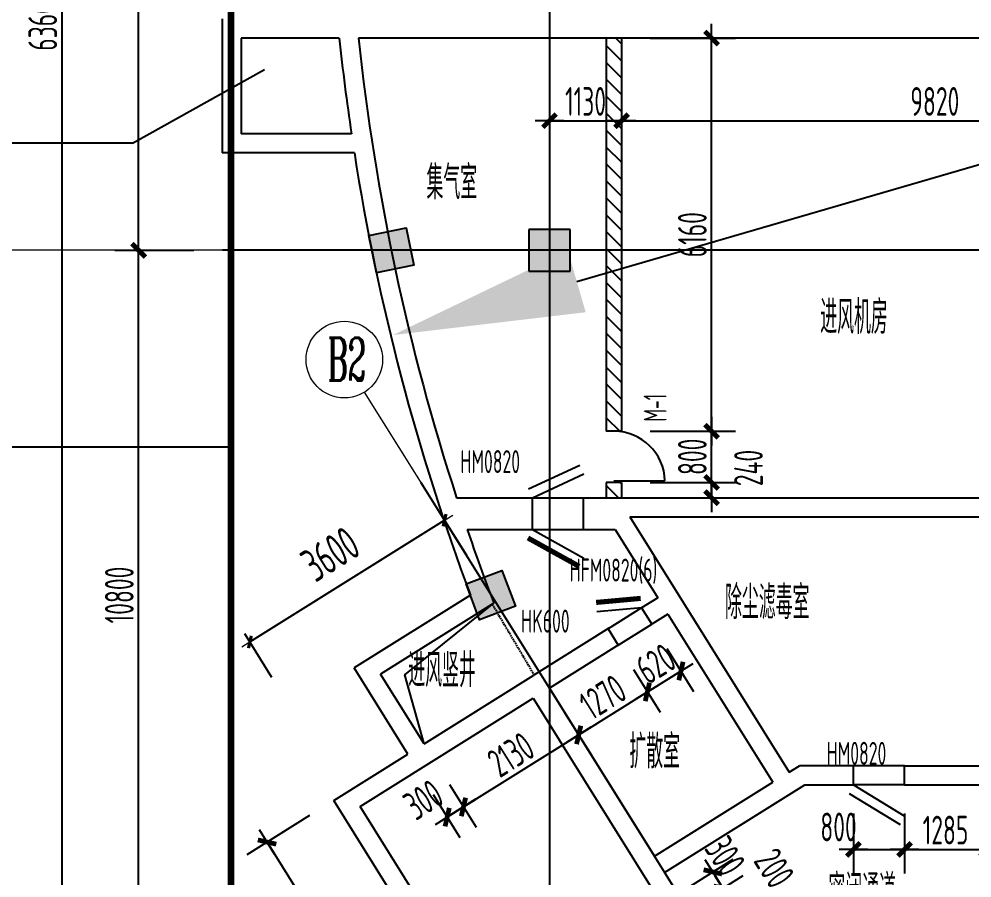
# Model space of a CAD drawing. Extents: x 1596194 to 1987057, y -212608 to 63160.
# Drawn here: x 1635195 to 1650132, y -13922 to -467 of the extents above; entities that cross this region are included whole.
import ezdxf
from ezdxf.enums import TextEntityAlignment as Align

# ---------------------------------------------------------------- set-up
doc = ezdxf.new("R2010")
doc.units = 0
doc.header["$LTSCALE"] = 100
doc.header["$MEASUREMENT"] = 0
doc.linetypes.add('DASH', pattern=[0.35, 0.25, -0.1])
doc.layers.get('0').update_dxf_attribs({"linetype": 'CONTINUOUS'})
doc.layers.get('DEFPOINTS').update_dxf_attribs({"linetype": 'CONTINUOUS'})
doc.layers.add('AXIS', color=3, linetype='CONTINUOUS', lineweight=9)
for name, color, linetype in [('COLUMN', 1, 'CONTINUOUS'), ('DOTE', 251, 'CONTINUOUS'), ('HA', 150, 'CONTINUOUS'), ('PUB_DIM', 3, 'CONTINUOUS'), ('PUB_TEXT', 30, 'CONTINUOUS'), ('SOLID_HATCH', 40, 'CONTINUOUS'), ('WALL', 2, 'CONTINUOUS'), ('WINDOW', 4, 'CONTINUOUS'), ('图层2', 251, 'CONTINUOUS')]:
    doc.layers.add(name, color=color, linetype=linetype)
doc.styles.add('COMPLEX', font='COMPLEX.shx')
doc.styles.add('DIM_FONT', font='SYSZ.shx', dxfattribs={"width": 0.7, "bigfont": 'SYFS.shx'})
doc.styles.add('STYLE5', font='SIMHEI.TTF')
doc.dimstyles.new('DIMN-200', dxfattribs={"dimtxt": 300, "dimasz": 1, "dimexe": 250, "dimexo": 0, "dimgap": 150, "dimtad": 1, "dimdec": 0, "dimdsep": 46, "dimtxsty": 'DIM_FONT', "dimblk": '_DIMX', "dimcen": 2.5, "dimclrd": 3, "dimclre": 3, "dimclrt": 7, "dimadec": 0, "dimazin": 0, "dimtfac": 1, "dimtdec": 0, "dimtix": 1, "dimtmove": 2, "dimatfit": 3, "dimldrblk": '_DIMX', "dimfxl": 0, "dimtolj": 1, "dimtzin": 0, "dimarcsym": 0})
doc.dimstyles.new('DIMN150', dxfattribs={"dimscale": 1.5, "dimtxt": 300, "dimasz": 1, "dimexe": 250, "dimexo": 300, "dimgap": 30, "dimtad": 1, "dimdec": 0, "dimzin": 0, "dimdsep": 46, "dimtxsty": 'DIM_FONT', "dimblk": 'ARCHTICK', "dimcen": 0.09, "dimclrt": 7, "dimazin": 2, "dimtfac": 1, "dimtdec": 0, "dimtix": 1, "dimtmove": 2, "dimatfit": 3, "dimldrblk": 'DOT', "dimfxl": 0, "dimtolj": 1, "dimtzin": 0, "dimarcsym": 0})
doc.dimstyles.new('STANDARD-arr', dxfattribs={"dimtxt": 3000, "dimasz": 3000, "dimexe": 1200, "dimexo": 0, "dimgap": 1000, "dimtad": 1, "dimdec": 1, "dimlfac": 0.001, "dimdsep": 46, "dimtxsty": 'STYLE5', "dimcen": 2.5, "dimclrd": 256, "dimclre": 256, "dimclrt": 256, "dimadec": 0, "dimazin": 0, "dimtfac": 1, "dimtdec": 1, "dimtmove": 2, "dimatfit": 3, "dimfxl": 0, "dimtolj": 1, "dimtzin": 0, "dimarcsym": 0})

# ---------------------------------------------------------------- blocks, each defined once
blk = doc.blocks.new('_archtick')
blk.add_line((-150, 0), (150, 0))
at = {"const_width": 50}
blk.add_lwpolyline([(-70, -70), (70, 70)], dxfattribs=at)
blk = doc.blocks.new('*D299')
at = {"layer": 'DEFPOINTS', "color": 0}
for p in [(1644640, -7725), (1646051, -7725), (1644640, -7965)]:
    blk.add_point(p, dxfattribs=at)
at = {"layer": 'PUB_DIM', "color": 0, "lineweight": -2}
for p, q in [((1645090, -7725), (1646426, -7725)), ((1646051, -7965), (1646051, -7725)), ((1645090, -7965), (1646426, -7965))]:
    blk.add_line(p, q, dxfattribs=at)
at = {"layer": 'PUB_DIM', "color": 0, "lineweight": -2, "xscale": 1.5, "yscale": 1.5, "zscale": 1.5}
for p, rotation in [((1646051, -7725), 90), ((1646051, -7965), 270)]:
    blk.add_blockref('_archtick', p, dxfattribs=dict(at, rotation=rotation))
at = {"layer": 'PUB_DIM', "color": 7, "insert": (1646629, -7500), "char_height": 450, "attachment_point": 5, "rotation": 90, "style": 'DIM_FONT'}
blk.add_mtext('\\A1;240', dxfattribs=at)
blk = doc.blocks.new('_Dot')
at = {"color": 0, "linetype": 'ByBlock', "lineweight": -2}
blk.add_line((-0.5, 0), (-1, 0), dxfattribs=at)
at = {"color": 0, "linetype": 'ByBlock', "const_width": 0.5}
blk.add_lwpolyline([(-0.25, 0, 1), (0.25, 0, 1)], format="xyb", close=True, dxfattribs=at)
blk = doc.blocks.new('*D300')
at = {"layer": 'DEFPOINTS', "color": 0}
for p in [(1644640, -6925), (1646051, -6925), (1644640, -7725)]:
    blk.add_point(p, dxfattribs=at)
at = {"layer": 'PUB_DIM', "color": 0, "lineweight": -2}
for p, q in [((1645090, -6925), (1646426, -6925)), ((1646051, -6925), (1646051, -6923)), ((1646051, -7725), (1646051, -6925)), ((1645090, -7725), (1646426, -7725)), ((1646051, -7725), (1646051, -7726))]:
    blk.add_line(p, q, dxfattribs=at)
at = {"layer": 'PUB_DIM', "color": 0, "lineweight": -2, "xscale": 1.5, "yscale": 1.5, "zscale": 1.5}
for p, rotation in [((1646051, -6925), 270), ((1646051, -7725), 90)]:
    blk.add_blockref('_archtick', p, dxfattribs=dict(at, rotation=rotation))
at = {"layer": 'PUB_DIM', "color": 7, "insert": (1645749, -7325), "char_height": 450, "attachment_point": 5, "rotation": 90, "style": 'DIM_FONT'}
blk.add_mtext('\\A1;800', dxfattribs=at)
blk = doc.blocks.new('*D301')
at = {"layer": 'DEFPOINTS', "color": 0}
for p in [(1644640, -765), (1646051, -765), (1644640, -6925)]:
    blk.add_point(p, dxfattribs=at)
at = {"layer": 'PUB_DIM', "color": 0, "lineweight": -2}
for p, q in [((1645090, -765), (1646426, -765)), ((1646051, -6925), (1646051, -765)), ((1645090, -6925), (1646426, -6925))]:
    blk.add_line(p, q, dxfattribs=at)
at = {"layer": 'PUB_DIM', "color": 0, "lineweight": -2, "xscale": 1.5, "yscale": 1.5, "zscale": 1.5}
for p, rotation in [((1646051, -765), 90), ((1646051, -6925), 270)]:
    blk.add_blockref('_archtick', p, dxfattribs=dict(at, rotation=rotation))
at = {"layer": 'PUB_DIM', "color": 7, "insert": (1645749, -3845), "char_height": 450, "attachment_point": 5, "rotation": 90, "style": 'DIM_FONT'}
blk.add_mtext('\\A1;6160', dxfattribs=at)
blk = doc.blocks.new('*D311')
at = {"layer": 'DEFPOINTS', "color": 0}
for p in [(1646334, -14253), (1645427, -14584), (1645533, -14753)]:
    blk.add_point(p, dxfattribs=at)
at = {"layer": 'PUB_DIM', "color": 0, "lineweight": -2}
for p, q in [((1645809, -14345), (1646546, -13884)), ((1645914, -14515), (1646652, -14054)), ((1646228, -14083), (1646334, -14253))]:
    blk.add_line(p, q, dxfattribs=at)
at = {"layer": 'PUB_DIM', "color": 0, "lineweight": -2, "xscale": 1.5, "yscale": 1.5, "zscale": 1.5}
for p, rotation in [((1646228, -14083), 122.000000000112), ((1646334, -14253), 302.000000000112)]:
    blk.add_blockref('_archtick', p, dxfattribs=dict(at, rotation=rotation))
at = {"layer": 'PUB_DIM', "color": 7, "insert": (1647032, -13769), "char_height": 450, "attachment_point": 5, "rotation": 302, "style": 'DIM_FONT'}
blk.add_mtext('\\A1;200', dxfattribs=at)
blk = doc.blocks.new('*D312')
at = {"layer": 'DEFPOINTS', "color": 0}
for p in [(1646228, -14083), (1645268, -14329), (1645427, -14584)]:
    blk.add_point(p, dxfattribs=at)
at = {"layer": 'PUB_DIM', "color": 0, "lineweight": -2}
for p, q in [((1645650, -14091), (1646388, -13630)), ((1645809, -14345), (1646546, -13884)), ((1646070, -13828), (1646228, -14083))]:
    blk.add_line(p, q, dxfattribs=at)
at = {"layer": 'PUB_DIM', "color": 0, "lineweight": -2, "xscale": 1.5, "yscale": 1.5, "zscale": 1.5}
for p, rotation in [((1646070, -13828), 122.0000000001169), ((1646228, -14083), 302.0000000001169)]:
    blk.add_blockref('_archtick', p, dxfattribs=dict(at, rotation=rotation))
at = {"layer": 'PUB_DIM', "color": 7, "insert": (1646263, -13578), "char_height": 450, "attachment_point": 5, "rotation": 302, "style": 'DIM_FONT'}
blk.add_mtext('\\A1;300', dxfattribs=at)
blk = doc.blocks.new('*D313')
at = {"layer": 'DEFPOINTS', "color": 0}
for p in [(1640127, -12707), (1643731, -18474), (1642686, -19127)]:
    blk.add_point(p, dxfattribs=at)
at = {"layer": 'PUB_DIM', "color": 0, "lineweight": -2}
for p, q in [((1639745, -12946), (1638764, -13559)), ((1639082, -13360), (1642686, -19127)), ((1643349, -18712), (1642368, -19325))]:
    blk.add_line(p, q, dxfattribs=at)
at = {"layer": 'PUB_DIM', "color": 0, "lineweight": -2, "xscale": 1.5, "yscale": 1.5, "zscale": 1.5}
for p, rotation in [((1639082, -13360), 121.9999999999985), ((1642686, -19127), 301.9999999999985)]:
    blk.add_blockref('_archtick', p, dxfattribs=dict(at, rotation=rotation))
at = {"layer": 'PUB_DIM', "color": 7, "insert": (1641140, -16083), "char_height": 450, "attachment_point": 5, "rotation": 302, "style": 'DIM_FONT'}
blk.add_mtext('\\A1;6800', dxfattribs=at)
blk = doc.blocks.new('*D314')
at = {"layer": 'DEFPOINTS', "color": 0}
for p in [(1641702, -12076), (1641448, -12235), (1642161, -12811)]:
    blk.add_point(p, dxfattribs=at)
at = {"layer": 'PUB_DIM', "color": 0, "lineweight": -2}
for p, q in [((1641940, -12458), (1642359, -13129)), ((1641686, -12617), (1642105, -13288)), ((1641906, -12970), (1642161, -12811))]:
    blk.add_line(p, q, dxfattribs=at)
at = {"layer": 'PUB_DIM', "color": 0, "lineweight": -2, "xscale": 1.5, "yscale": 1.5, "zscale": 1.5}
for p, rotation in [((1642161, -12811), 31.98674250549554), ((1641906, -12970), 211.9867425054956)]:
    blk.add_blockref('_archtick', p, dxfattribs=dict(at, rotation=rotation))
at = {"layer": 'PUB_DIM', "color": 7, "insert": (1641532, -12697), "char_height": 450, "attachment_point": 5, "rotation": 31.9867, "style": 'DIM_FONT'}
blk.add_mtext('\\A1;300', dxfattribs=at)
blk = doc.blocks.new('*D315')
at = {"layer": 'DEFPOINTS', "color": 0}
for p in [(1643509, -10948), (1643967, -11682), (1641702, -12077)]:
    blk.add_point(p, dxfattribs=at)
at = {"layer": 'PUB_DIM', "color": 0, "lineweight": -2}
for p, q in [((1643747, -11329), (1644166, -12000)), ((1642161, -12810), (1643967, -11682)), ((1641941, -12458), (1642360, -13128))]:
    blk.add_line(p, q, dxfattribs=at)
at = {"layer": 'PUB_DIM', "color": 0, "lineweight": -2, "xscale": 1.5, "yscale": 1.5, "zscale": 1.5}
for p, rotation in [((1643967, -11682), 31.99999999999582), ((1642161, -12810), 211.9999999999958)]:
    blk.add_blockref('_archtick', p, dxfattribs=dict(at, rotation=rotation))
at = {"layer": 'PUB_DIM', "color": 7, "insert": (1642904, -11990), "char_height": 450, "attachment_point": 5, "rotation": 32, "style": 'DIM_FONT'}
blk.add_mtext('\\A1;2130', dxfattribs=at)
blk = doc.blocks.new('*D609')
at = {"layer": 'DEFPOINTS', "color": 0}
for p in [(1643510, -765), (1644640, -765), (1644640, -2059)]:
    blk.add_point(p, dxfattribs=at)
at = {"layer": 'PUB_DIM', "color": 0, "lineweight": -2}
for p, q in [((1643510, -1215), (1643510, -2434)), ((1644640, -1215), (1644640, -2434)), ((1643510, -2059), (1644640, -2059))]:
    blk.add_line(p, q, dxfattribs=at)
at = {"layer": 'PUB_DIM', "color": 0, "lineweight": -2, "xscale": 1.5, "yscale": 1.5, "zscale": 1.5, "rotation": 180}
blk.add_blockref('_archtick', (1643510, -2059), dxfattribs=at)
at = {"layer": 'PUB_DIM', "color": 0, "lineweight": -2, "xscale": 1.5, "yscale": 1.5, "zscale": 1.5}
blk.add_blockref('_archtick', (1644640, -2059), dxfattribs=at)
at = {"layer": 'PUB_DIM', "color": 7, "insert": (1644075, -1757), "char_height": 450, "attachment_point": 5, "style": 'DIM_FONT'}
blk.add_mtext('\\A1;1130', dxfattribs=at)
blk = doc.blocks.new('*D610')
at = {"layer": 'DEFPOINTS', "color": 0}
for p in [(1644640, -765), (1654460, -765), (1654460, -2059)]:
    blk.add_point(p, dxfattribs=at)
at = {"layer": 'PUB_DIM', "color": 0, "lineweight": -2}
for p, q in [((1644640, -1215), (1644640, -2434)), ((1654460, -1215), (1654460, -2434)), ((1644640, -2059), (1654460, -2059))]:
    blk.add_line(p, q, dxfattribs=at)
at = {"layer": 'PUB_DIM', "color": 0, "lineweight": -2, "xscale": 1.5, "yscale": 1.5, "zscale": 1.5, "rotation": 180}
blk.add_blockref('_archtick', (1644640, -2059), dxfattribs=at)
at = {"layer": 'PUB_DIM', "color": 0, "lineweight": -2, "xscale": 1.5, "yscale": 1.5, "zscale": 1.5}
blk.add_blockref('_archtick', (1654460, -2059), dxfattribs=at)
at = {"layer": 'PUB_DIM', "color": 7, "insert": (1649550, -1757), "char_height": 450, "attachment_point": 5, "style": 'DIM_FONT'}
blk.add_mtext('\\A1;9820', dxfattribs=at)
blk = doc.blocks.new('*D853')
at = {"layer": 'DEFPOINTS', "color": 0}
for p in [(1644586, -10275), (1643509, -10948), (1645044, -11009)]:
    blk.add_point(p, dxfattribs=at)
at = {"layer": 'PUB_DIM', "color": 0, "lineweight": -2}
for p, q in [((1644824, -10657), (1645243, -11327)), ((1643967, -11682), (1645044, -11009)), ((1643747, -11330), (1644166, -12000))]:
    blk.add_line(p, q, dxfattribs=at)
at = {"layer": 'PUB_DIM', "color": 0, "lineweight": -2, "xscale": 1.5, "yscale": 1.5, "zscale": 1.5}
for p, rotation in [((1645044, -11009), 31.98674250544669), ((1643967, -11682), 211.9867425054467)]:
    blk.add_blockref('_archtick', p, dxfattribs=dict(at, rotation=rotation))
at = {"layer": 'PUB_DIM', "color": 7, "insert": (1644345, -11089), "char_height": 450, "attachment_point": 5, "rotation": 31.9867, "style": 'DIM_FONT'}
blk.add_mtext('\\A1;1270', dxfattribs=at)
blk = doc.blocks.new('*D854')
at = {"layer": 'DEFPOINTS', "color": 0}
for p in [(1645111, -9947), (1644586, -10275), (1645570, -10681)]:
    blk.add_point(p, dxfattribs=at)
at = {"layer": 'PUB_DIM', "color": 0, "lineweight": -2}
for p, q in [((1645350, -10328), (1645769, -10999)), ((1644824, -10657), (1645243, -11327)), ((1645044, -11009), (1645570, -10681))]:
    blk.add_line(p, q, dxfattribs=at)
at = {"layer": 'PUB_DIM', "color": 0, "lineweight": -2, "xscale": 1.5, "yscale": 1.5, "zscale": 1.5}
for p, rotation in [((1645570, -10681), 31.98674250544656), ((1645044, -11009), 211.9867425054466)]:
    blk.add_blockref('_archtick', p, dxfattribs=dict(at, rotation=rotation))
at = {"layer": 'PUB_DIM', "color": 7, "insert": (1645175, -10567), "char_height": 450, "attachment_point": 5, "rotation": 31.9867, "style": 'DIM_FONT'}
blk.add_mtext('\\A1;620', dxfattribs=at)
blk = doc.blocks.new('*D858')
at = {"layer": 'DEFPOINTS', "color": 0}
for p in [(1649075, -12465), (1650360, -12465), (1650360, -13476)]:
    blk.add_point(p, dxfattribs=at)
at = {"layer": 'PUB_DIM', "color": 0, "lineweight": -2}
for p, q in [((1649075, -12915), (1649075, -13851)), ((1650360, -12915), (1650360, -13851)), ((1649075, -13476), (1650360, -13476))]:
    blk.add_line(p, q, dxfattribs=at)
at = {"layer": 'PUB_DIM', "color": 0, "lineweight": -2, "xscale": 1.5, "yscale": 1.5, "zscale": 1.5, "rotation": 180}
blk.add_blockref('_archtick', (1649075, -13476), dxfattribs=at)
at = {"layer": 'PUB_DIM', "color": 0, "lineweight": -2, "xscale": 1.5, "yscale": 1.5, "zscale": 1.5}
blk.add_blockref('_archtick', (1650360, -13476), dxfattribs=at)
at = {"layer": 'PUB_DIM', "color": 7, "insert": (1649718, -13173), "char_height": 450, "attachment_point": 5, "style": 'DIM_FONT'}
blk.add_mtext('\\A1;1285', dxfattribs=at)
blk = doc.blocks.new('*D859')
at = {"layer": 'DEFPOINTS', "color": 0}
for p in [(1648275, -12465), (1649075, -12465), (1649075, -13476)]:
    blk.add_point(p, dxfattribs=at)
at = {"layer": 'PUB_DIM', "color": 0, "lineweight": -2}
for p, q in [((1648275, -12915), (1648275, -13851)), ((1649075, -12915), (1649075, -13851)), ((1648275, -13476), (1649075, -13476))]:
    blk.add_line(p, q, dxfattribs=at)
at = {"layer": 'PUB_DIM', "color": 0, "lineweight": -2, "xscale": 1.5, "yscale": 1.5, "zscale": 1.5, "rotation": 180}
blk.add_blockref('_archtick', (1648275, -13476), dxfattribs=at)
at = {"layer": 'PUB_DIM', "color": 0, "lineweight": -2, "xscale": 1.5, "yscale": 1.5, "zscale": 1.5}
blk.add_blockref('_archtick', (1649075, -13476), dxfattribs=at)
at = {"layer": 'PUB_DIM', "color": 7, "insert": (1648040, -13124), "char_height": 450, "attachment_point": 5, "style": 'DIM_FONT'}
blk.add_mtext('\\A1;800', dxfattribs=at)
blk = doc.blocks.new('*D1376')
at = {"layer": 'AXIS', "color": 0, "lineweight": -2}
for p, q in [((1637934, -4090), (1636694, -4090)), ((1637069, -14890), (1637069, -4090)), ((1637934, -14890), (1636694, -14890))]:
    blk.add_line(p, q, dxfattribs=at)
at = {"layer": 'DEFPOINTS', "color": 0}
for p in [(1637069, -4090), (1638384, -4090), (1638384, -14890)]:
    blk.add_point(p, dxfattribs=at)
at = {"layer": 'AXIS', "color": 0, "lineweight": -2, "xscale": 1.5, "yscale": 1.5, "zscale": 1.5}
for p, rotation in [((1637069, -4090), 90), ((1637069, -14890), 270)]:
    blk.add_blockref('_archtick', p, dxfattribs=dict(at, rotation=rotation))
at = {"layer": 'AXIS', "color": 7, "insert": (1636766, -9490), "char_height": 450, "attachment_point": 5, "rotation": 90, "style": 'DIM_FONT'}
blk.add_mtext('\\A1;10800', dxfattribs=at)
blk = doc.blocks.new('*D1377')
at = {"layer": 'AXIS', "color": 0, "lineweight": -2}
for p, q in [((1637934, 6710), (1636694, 6710)), ((1637069, -4090), (1637069, 6710)), ((1637934, -4090), (1636694, -4090))]:
    blk.add_line(p, q, dxfattribs=at)
at = {"layer": 'DEFPOINTS', "color": 0}
for p in [(1637069, 6710), (1638384, 6710), (1638384, -4090)]:
    blk.add_point(p, dxfattribs=at)
at = {"layer": 'AXIS', "color": 0, "lineweight": -2, "xscale": 1.5, "yscale": 1.5, "zscale": 1.5}
for p, rotation in [((1637069, 6710), 90), ((1637069, -4090), 270)]:
    blk.add_blockref('_archtick', p, dxfattribs=dict(at, rotation=rotation))
at = {"layer": 'AXIS', "color": 7, "insert": (1636766, 1310), "char_height": 450, "attachment_point": 5, "rotation": 90, "style": 'DIM_FONT'}
blk.add_mtext('\\A1;10800', dxfattribs=at)
blk = doc.blocks.new('*D1381')
at = {"layer": 'AXIS', "color": 0, "lineweight": -2}
for p, q in [((1637934, 31310), (1635494, 31310)), ((1635869, -32290), (1635869, 31310)), ((1637934, -32290), (1635494, -32290))]:
    blk.add_line(p, q, dxfattribs=at)
at = {"layer": 'DEFPOINTS', "color": 0}
for p in [(1635869, 31310), (1638384, 31310), (1638384, -32290)]:
    blk.add_point(p, dxfattribs=at)
at = {"layer": 'AXIS', "color": 0, "lineweight": -2, "xscale": 1.5, "yscale": 1.5, "zscale": 1.5}
for p, rotation in [((1635869, 31310), 90), ((1635869, -32290), 270)]:
    blk.add_blockref('_archtick', p, dxfattribs=dict(at, rotation=rotation))
at = {"layer": 'AXIS', "color": 7, "insert": (1635566, -490), "char_height": 450, "attachment_point": 5, "rotation": 90, "style": 'DIM_FONT'}
blk.add_mtext('\\A1;63600', dxfattribs=at)
blk = doc.blocks.new('_fzh')
for p, q in [((-0.5, 0.5), (-0.5, -0.5)), ((0.5, 0.5), (-0.5, 0.5)), ((0.5, -0.5), (0.5, 0.5)), ((-0.5, -0.5), (0.5, -0.5))]:
    blk.add_line(p, q)
at = {"layer": 'SOLID_HATCH'}
blk.add_solid([(0.5, 0.5), (0.5, -0.5), (-0.5, 0.5), (-0.5, -0.5)], dxfattribs=at)
blk = doc.blocks.new('_DIMX')
blk.add_line((-150, 0), (150, 0))
at = {"const_width": 50}
blk.add_lwpolyline([(-70, -70), (70, 70)], dxfattribs=at)
blk = doc.blocks.new('*D28')
at = {"layer": 'AXIS', "color": 3, "lineweight": -2}
for p, q in [((1642212, -8873), (1641786, -8191)), ((1638813, -10225), (1641865, -8319)), ((1639159, -10780), (1638733, -10099))]:
    blk.add_line(p, q, dxfattribs=at)
at = {"layer": 'DEFPOINTS', "color": 0}
for p in [(1641865, -8318), (1642212, -8873), (1639159, -10780)]:
    blk.add_point(p, dxfattribs=at)
at = {"layer": 'AXIS', "color": 3, "lineweight": -2}
for p, rotation in [((1641865, -8318), 32.00000000000075), ((1638813, -10226), 212.0000000000008)]:
    blk.add_blockref('_DIMX', p, dxfattribs=dict(at, rotation=rotation))
at = {"layer": 'AXIS', "color": 7, "insert": (1640074, -8848), "char_height": 525, "attachment_point": 5, "rotation": 32, "style": 'DIM_FONT'}
blk.add_mtext('\\A1;3600', dxfattribs=at)
blk = doc.blocks.new('M_A2ZXL')
blk.add_line((-0.472, 0), (-0.472, -1))
blk.add_arc((-0.5, 0), 1, 271.6231, 0)
blk = doc.blocks.new('*D25')
at = {"layer": 'DEFPOINTS', "color": 0}
for p in [(1670152, 3043), (1641057, -5417)]:
    blk.add_point(p, dxfattribs=at)
at = {"layer": 'PUB_DIM', "lineweight": -2}
for p, q in [((1670152, 3043), (1660738, 305)), ((1643938, -4580), (1656389, -959))]:
    blk.add_line(p, q, dxfattribs=at)
at = {"layer": 'PUB_DIM'}
blk.add_solid([(1643798, -4099), (1644077, -5060), (1641057, -5417)], dxfattribs=at)
at = {"layer": 'PUB_DIM', "insert": (1658563, -327), "char_height": 600, "attachment_point": 5, "rotation": 16.2132, "style": 'STYLE5'}
blk.add_mtext('\\A1;R30.3M', dxfattribs=at)

msp = doc.modelspace()

# ---------------------------------------------------------------- hatches: boundary and pattern name
at = {"layer": 'COLUMN'}
for points in [[(1640796.32, -4443.74), (1641384.232, -4323.91), (1641264.402, -3735.997), (1640676.49, -3855.827)], [(1642413.433, -9876.438), (1642974.828, -9664.694), (1642763.083, -9103.299), (1642201.688, -9315.043)]]:
    msp.add_hatch(color=256, dxfattribs=at).paths.add_polyline_path(points)
at = {"layer": 'HA'}
h = msp.add_hatch(dxfattribs=at)
h.set_pattern_fill('普通砖', color=256, scale=150, style=0)
h.set_pattern_definition([(315, (6, -8729.74), (-132.582521, -132.582521), [])])
h.paths.add_polyline_path([(1644640.038, -7964.869), (1644400.038, -7964.869), (1644400.038, -7724.869), (1644640.038, -7724.869)])
h.paths.add_polyline_path([(1644640.038, -6924.869), (1644400.038, -6924.869), (1644400.038, -4639.869), (1644640.038, -4639.869)])
h.paths.add_polyline_path([(1644640.038, -4639.869), (1644400.038, -4639.869), (1644400.038, -764.869), (1644640.038, -764.869)])

# ---------------------------------------------------------------- linework, layer by layer
at = {"layer": 'AXIS'}
for p, q in [((1638383.856, -4089.869), (1634868.325, -4089.869)), ((1642211.861, -8872.549), (1640610.848, -6310.392))]:
    msp.add_line(p, q, dxfattribs=at)
msp.add_circle((1640292.896, -5801.563), 600, dxfattribs=at)
at = {"layer": 'COLUMN'}
for points in [[(1640676.49, -3855.827), (1641264.402, -3735.997), (1641384.232, -4323.91), (1640796.32, -4443.74)], [(1642201.688, -9315.043), (1642763.083, -9103.299), (1642974.828, -9664.694), (1642413.433, -9876.438)]]:
    msp.add_lwpolyline(points, close=True, dxfattribs=at)
at = {"layer": 'DOTE'}
for p, q in [((1643510.206, 50334.236), (1643510.206, -36126.938)), ((1799629.617, -4089.869), (1638383.856, -4089.869)), ((1641494.944, -7725.242), (1663243.889, -42530.829))]:
    msp.add_line(p, q, dxfattribs=at)
at = {"layer": 'PUB_TEXT'}
for p, q in [((1636972.429, -2411.757), (1639044.553, -1255.202)), ((1636972.429, -2411.757), (1630045.073, -2411.757)), ((1638517.152, -7175.384), (1629171.755, -7175.384))]:
    msp.add_line(p, q, dxfattribs=at)
at = {"layer": 'WALL'}
for p, q in [((1638377.927, -464.869), (1638377.927, -2564.869)), ((1638677.927, -764.869), (1638677.927, -2264.869)), ((1640214.849, -764.869), (1638677.927, -764.869)), ((1644640.038, -764.869), (1640516.515, -764.869)), ((1644400.038, -764.869), (1644400.038, -6924.869)), ((1654700.206, -764.869), (1644640.038, -764.869)), ((1644640.038, -764.869), (1644640.038, -6924.869)), ((1640404.793, -2264.869), (1638677.927, -2264.869)), ((1640450.592, -2564.869), (1638377.927, -2564.869)), ((1644640.038, -6924.869), (1644400.038, -6924.869)), ((1644640.038, -7724.869), (1644400.038, -7724.869)), ((1644400.038, -7724.869), (1644400.038, -7964.869)), ((1644640.038, -7724.869), (1644640.038, -7964.869)), ((1642052.669, -7964.869), (1643244.038, -7964.869)), ((1643244.038, -8464.869), (1643244.038, -7964.869)), ((1644044.038, -7964.869), (1654460.206, -7964.869)), ((1644044.038, -8464.869), (1644044.038, -7964.869)), ((1644768.402, -8264.869), (1650360.206, -8264.869)), ((1644768.402, -8264.869), (1647266.593, -12264.869)), ((1642219.64, -8464.869), (1643244.038, -8464.869)), ((1644044.038, -8464.869), (1644539.609, -8464.869)), ((1644539.609, -8464.869), (1645206.988, -9533.448)), ((1642269.18, -9493.508), (1640446.305, -10631.978)), ((1645206.988, -9533.448), (1644952.537, -9692.365)), ((1642636.738, -9617.653), (1640859.673, -10727.513)), ((1644952.537, -9692.365), (1645111.454, -9946.816)), ((1645365.905, -9787.9), (1645111.454, -9946.816)), ((1645365.905, -9787.9), (1647012.141, -12423.785)), ((1644441.562, -10011.494), (1643264.857, -10746.402)), ((1644426.671, -10020.793), (1644585.588, -10275.245)), ((1644600.479, -10265.945), (1643508.65, -10947.844)), ((1641288.905, -11981.114), (1640446.305, -10631.978)), ((1641543.319, -11822.138), (1640859.673, -10727.513)), ((1641543.319, -11822.138), (1643264.857, -10746.402)), ((1643508.65, -10947.844), (1645155.496, -13583.349)), ((1640540.469, -12802.542), (1643254.223, -11106.8)), ((1643254.223, -11106.8), (1645267.916, -14329.383)), ((1640127.079, -12707.103), (1641288.905, -11981.114)), ((1647266.593, -12264.869), (1647426.708, -12164.869)), ((1648274.87, -12164.869), (1647426.708, -12164.869)), ((1648274.87, -12464.869), (1648274.87, -12164.869)), ((1649074.87, -12164.869), (1650360.206, -12164.869)), ((1649074.87, -12464.869), (1649074.87, -12164.869)), ((1645155.496, -13583.349), (1647012.141, -12423.785)), ((1645314.472, -13837.763), (1647512.695, -12464.869)), ((1647512.695, -12464.869), (1648274.87, -12464.869)), ((1649074.87, -12464.869), (1654400.206, -12464.869)), ((1643730.53, -18473.83), (1640127.079, -12707.103)), ((1643825.968, -18060.44), (1640540.469, -12802.542)), ((1645314.472, -13837.763), (1645787.29, -14594.431))]:
    msp.add_line(p, q, dxfattribs=at)
for radius, start, end in [(35550, 185.9984007, 188.4354334), (35250, 186.0496407, 198.0378614), (35550, 188.9245455, 200.4892754), (35250, 198.8946931, 200.8874204)]:
    msp.add_arc((1675570.206, 2950.131), radius, start, end, dxfattribs=at)
at = {"layer": 'WINDOW'}
for p, q in [((1643181.157, -7828.685), (1643984.65, -7457.679)), ((1643244.038, -7964.869), (1644047.532, -7593.863)), ((1643244.038, -7964.869), (1644044.038, -7964.869)), ((1643244.038, -8464.869), (1644047.532, -8910.116)), ((1643244.038, -8464.869), (1644044.038, -8464.869)), ((1644952.537, -9692.365), (1644253.656, -9755.568)), ((1644952.537, -9692.365), (1644426.671, -10020.793)), ((1644585.588, -10275.245), (1645111.454, -9946.816)), ((1649074.87, -12164.869), (1648274.87, -12164.869)), ((1648274.87, -12464.869), (1649070.791, -12949.238)), ((1649074.87, -12464.869), (1648274.87, -12464.869)), ((1648209.64, -12599.942), (1649005.561, -13084.312))]:
    msp.add_line(p, q, dxfattribs=at)
at = {"layer": 'WINDOW', "linetype": 'DASH'}
msp.add_line((1643270.748, -10742.722), (1642612.435, -9632.831), dxfattribs=at)
at = {"layer": 'WINDOW', "const_width": 80}
for points in [[(1643171.334, -8596.071), (1643974.827, -9041.319)], [(1644939.027, -9542.975), (1644240.146, -9606.178)]]:
    msp.add_lwpolyline(points, dxfattribs=at)
at = {"layer": 'WINDOW'}
msp.add_lwpolyline([(1641543.319, -11822.138), (1641239.725, -10738.46), (1642636.738, -9617.653)], dxfattribs=at)
at = {"layer": '图层2', "linetype": 'DASH', "ltscale": 10, "const_width": 100}
msp.add_lwpolyline([(1638517.152, 355.056), (1657580.774, 355.056), (1657580.774, -17990.465), (1638517.152, -17990.465)], close=True, dxfattribs=at)

# ---------------------------------------------------------------- block references
at = {"layer": 'COLUMN', "xscale": 650, "yscale": 650, "zscale": 650}
msp.add_blockref('_fzh', (1643510.206, -4089.869), dxfattribs=at)
at = {"layer": 'WINDOW', "xscale": -800, "yscale": -800, "zscale": 800, "rotation": 270}
msp.add_blockref('M_A2ZXL', (1644520.038, -7324.869), dxfattribs=at)

# ---------------------------------------------------------------- texts
at = {"layer": 'AXIS', "style": 'COMPLEX', "width": 1.339286}
msp.add_attdef('B2', text='2', height=672, rotation=360, dxfattribs=at).set_placement((1640032.876, -6130.816), (1640632.876, -6130.816), align=Align.FIT)
at = {"layer": 'PUB_TEXT', "style": 'DIM_FONT'}
for s, height, width, p in [('集气室', 525, 0.7, (1641581.566, -3289.286)), ('进风机房', 525, 0.7, (1647753.874, -5399.848)), ('HM0820', 360, 0.65625, (1642112.327, -7579.95)), ('HFM0820(6)', 360, 0.65625, (1643822.993, -9279.032)), ('除尘滤毒室', 525, 0.7, (1646261.402, -9868.339)), ('HK600', 360, 0.65625, (1643063.652, -10078.604)), ('进风竖井', 525, 0.7, (1641296.04, -10931.533)), ('扩散室', 525, 0.7, (1644762.082, -12204.705)), ('HM0820', 360, 0.65625, (1647853.877, -12150.309)), ('密闭通道', 525, 0.7, (1647883.089, -14391.378))]:
    msp.add_text(s, height=height, dxfattribs=dict(at, width=width)).set_placement(p)
at = {"layer": 'PUB_TEXT', "style": 'DIM_FONT', "width": 0.65625}
msp.add_text('M-1', height=360, rotation=90, dxfattribs=at).set_placement((1645346.125, -6772.773))

# ---------------------------------------------------------------- dimensions: what is measured, and where the dimension line sits
at = {"layer": 'AXIS'}
for p1, p2, distance, picture, middle in [((1638383.856, -32289.869), (1638383.856, 31310.131), 2515.307, '*D1381', (1635566.406, -489.869)), ((1638383.856, -4089.869), (1638383.856, 6710.131), 1315.307, '*D1377', (1636766.406, 1310.131)), ((1638383.856, -14889.869), (1638383.856, -4089.869), 1315.307, '*D1376', (1636766.406, -9489.869))]:
    dim = msp.add_aligned_dim(p1=p1, p2=p2, distance=distance, dimstyle='DIMN150', dxfattribs=at)
    dim.commit()
    dim.dimension.update_dxf_attribs({"geometry": picture, "text_midpoint": middle})
dim = msp.add_aligned_dim(p1=(1639158.888, -10780.258), p2=(1642211.861, -8872.549), distance=653.618, dimstyle='DIMN-200', override={"dimtxt": 525, "dimexe": 150, "dimgap": 200, "dimzin": 0, "dimblk1": '_DIMX', "dimblk2": '_DIMX', "dimsah": 1, "dimcen": 200}, dxfattribs=at)
dim.commit()
dim.dimension.update_dxf_attribs({"geometry": '*D28', "text_midpoint": (1640074.05, -8848.08)})
at = {"layer": 'PUB_DIM'}
dim = msp.add_radius_dim(center=(1670151.838, 3042.956), mpoint=(1641056.895, -5417.203), dimstyle='STANDARD-arr', override={"dimtxt": 600, "dimpost": 'M'}, dxfattribs=at)
dim.commit()
dim.dimension.update_dxf_attribs({"geometry": '*D25', "text_midpoint": (1658563.161, -326.773), "dimtype": 132})
for p1, p2, distance, picture, middle in [((1644640.038, -6924.869), (1644640.038, -764.869), -1411.001, '*D301', (1645748.897, -3844.869)), ((1643510.206, -764.869), (1644640.038, -764.869), -1294.381, '*D609', (1644075.122, -1757.107)), ((1644640.038, -764.869), (1654460.206, -764.869), -1294.381, '*D610', (1649550.122, -1757.107)), ((1644640.038, -7724.869), (1644640.038, -6924.869), -1411.001, '*D300', (1645748.897, -7324.869)), ((1643508.65, -10947.844), (1644585.588, -10275.245), -865.409, '*D853', (1644345.494, -11089.29)), ((1641702.295, -12076.552), (1643508.637, -10947.824), -865.432, '*D315', (1642903.964, -11989.885)), ((1649074.87, -12464.869), (1650360.206, -12464.869), -1010.671, '*D858', (1649717.538, -13173.397)), ((1640127.079, -12707.103), (1643730.53, -18473.83), -1231.902, '*D313', (1641140.324, -16083.164))]:
    dim = msp.add_aligned_dim(p1=p1, p2=p2, distance=distance, dimstyle='DIMN150', dxfattribs=at)
    dim.commit()
    dim.dimension.update_dxf_attribs({"geometry": picture, "text_midpoint": middle})
for base, p1, p2, angle, picture, middle in [((1646051.039, -7724.869), (1644640.038, -7964.869), (1644640.038, -7724.869), 90, '*D299', (1646628.845, -7500.143)), ((1645569.881, -10680.831), (1644585.588, -10275.245), (1645111.454, -9946.816), 31.9867425, '*D854', (1645175.488, -10566.598)), ((1642160.675, -12810.623), (1641447.524, -12235.088), (1641701.975, -12076.171), 31.9867425, '*D314', (1641531.525, -12696.805)), ((1649074.87, -13475.54), (1648274.87, -12464.869), (1649074.87, -12464.869), 0, '*D859', (1648040.331, -13124.185)), ((1646228.48, -14082.909), (1645267.916, -14329.383), (1645426.892, -14583.797), 302, '*D312', (1646262.787, -13577.655)), ((1646334.464, -14252.519), (1645426.892, -14583.797), (1645532.876, -14753.407), 302, '*D311', (1647032.465, -13769.263))]:
    dim = msp.add_linear_dim(base=base, p1=p1, p2=p2, angle=angle, dimstyle='DIMN150', dxfattribs=at)
    dim.commit()
    dim.dimension.update_dxf_attribs({"geometry": picture, "text_midpoint": middle, "dimtype": 129})

doc.saveas('drawing.dxf')
